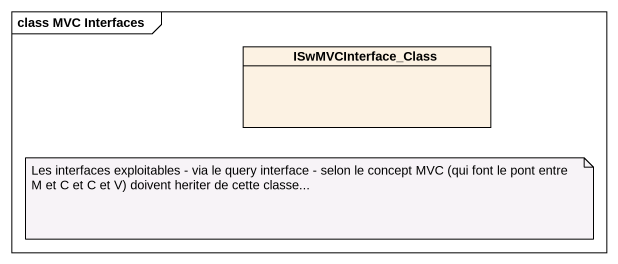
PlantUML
@startuml
mainframe class MVC Interfaces
hide circle
hide empty members
class ISwMVCInterface_Class
note as N1
  Les interfaces exploitables - via le query interface - selon le concept MVC (qui font le pont entre M et C et C et V) doivent heriter de cette classe...
end note
@enduml
